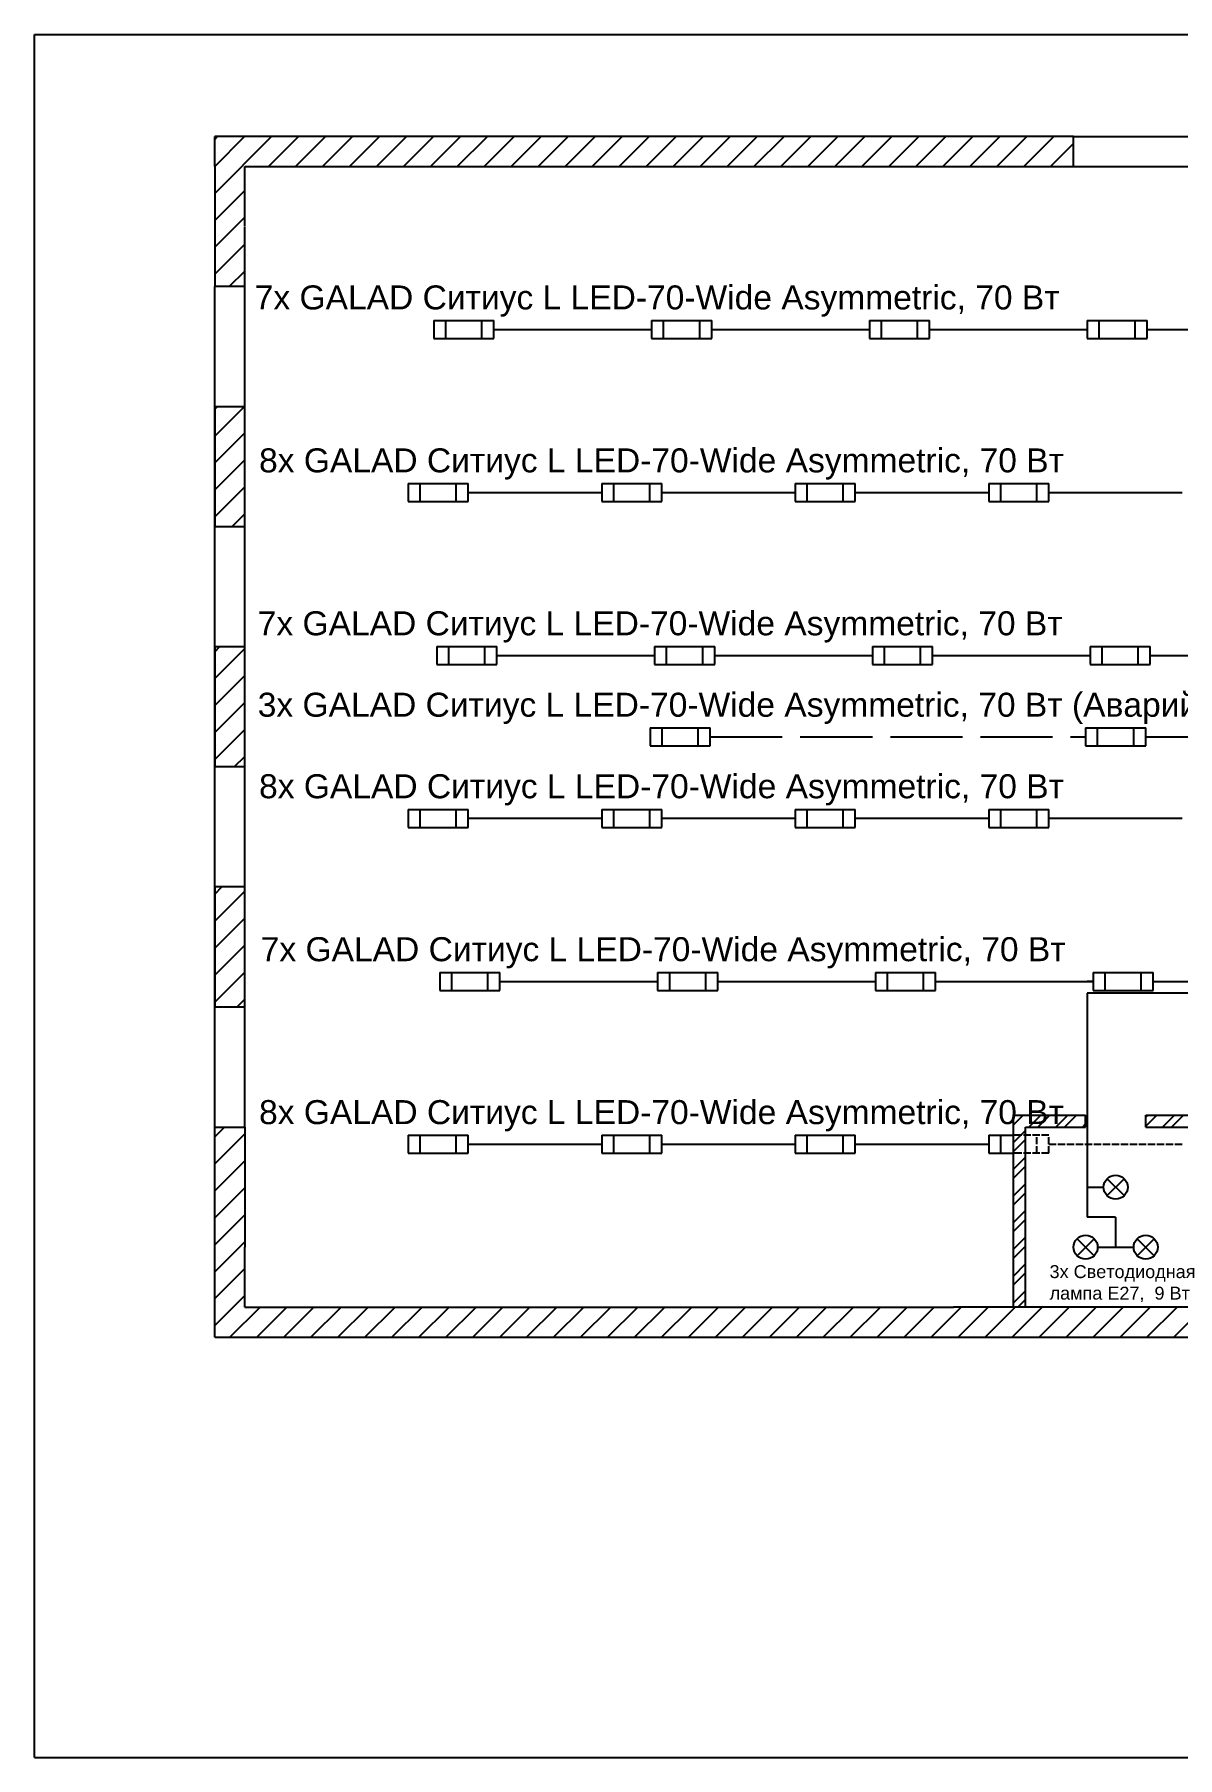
# Model space of a CAD drawing. Header units: millimetres. Extents: x 20 to 415, y 5 to 292.
# Drawn here: x 20 to 210.3, y 5 to 292 of the extents above; entities that cross this region are included whole.
import ezdxf

# ---------------------------------------------------------------- set-up
doc = ezdxf.new("R2010")
doc.units = ezdxf.units.MM
doc.linetypes.add('ACAD_ISO02W100', pattern=[15, 12, -3])
doc.styles.get("Standard").update_dxf_attribs({"font": 'arial.ttf'})
pattern_1 = [(0, (-42.991, -22.976), (0, 6.985), [5.08, -1.905]), (90, (-42.991, -22.976), (-6.985, 4e-16), [5.08, -1.905])]
pattern_2 = [(0, (4.5, 0), (0, 6.985), [5.08, -1.905]), (90, (4.5, 0), (-6.985, 4e-16), [5.08, -1.905])]
pattern_3 = [(0, (4.5, 0), (0, 6.985), [5.08, -1.905]), (90, (4.5, 0), (-6.985, 4e-16), [5.08, -1.905])]
pattern_4 = [(0, (0, 0), (0, 6.985), [5.08, -1.905]), (90, (0, 0), (-6.985, 4e-16), [5.08, -1.905])]
pattern_5 = [(0, (-38.5, -28.5), (0, 6.985), [5.08, -1.905]), (90, (-38.5, -28.5), (-6.985, 4e-16), [5.08, -1.905])]
pattern_6 = [(0, (-19.5, -28.5), (0, 6.985), [5.08, -1.905]), (90, (-19.5, -28.5), (-6.985, 4e-16), [5.08, -1.905])]
pattern_7 = [(0, (-0.5, -28.5), (0, 6.985), [5.08, -1.905]), (90, (-0.5, -28.5), (-6.985, 4e-16), [5.08, -1.905])]
pattern_8 = [(0, (18.5, -28.5), (0, 6.985), [5.08, -1.905]), (90, (18.5, -28.5), (-6.985, 4e-16), [5.08, -1.905])]
pattern_9 = [(0, (37.5, -28.5), (0, 6.985), [5.08, -1.905]), (90, (37.5, -28.5), (-6.985, 4e-16), [5.08, -1.905])]
pattern_10 = [(0, (56.5, -28.5), (0, 6.985), [5.08, -1.905]), (90, (56.5, -28.5), (-6.985, 4e-16), [5.08, -1.905])]
pattern_11 = [(0, (75.5, -28.5), (0, 6.985), [5.08, -1.905]), (90, (75.5, -28.5), (-6.985, 4e-16), [5.08, -1.905])]
pattern_12 = [(0, (94.5, -28.5), (0, 6.985), [5.08, -1.905]), (90, (94.5, -28.5), (-6.985, 4e-16), [5.08, -1.905])]
pattern_13 = [(0, (94.5, -76), (0, 6.985), [5.08, -1.905]), (90, (94.5, -76), (-6.985, 4e-16), [5.08, -1.905])]
pattern_14 = [(0, (75.5, -76), (0, 6.985), [5.08, -1.905]), (90, (75.5, -76), (-6.985, 4e-16), [5.08, -1.905])]
pattern_15 = [(0, (56.5, -76), (0, 6.985), [5.08, -1.905]), (90, (56.5, -76), (-6.985, 4e-16), [5.08, -1.905])]
pattern_16 = [(0, (37.5, -76), (0, 6.985), [5.08, -1.905]), (90, (37.5, -76), (-6.985, 4e-16), [5.08, -1.905])]
pattern_17 = [(0, (18.5, -76), (0, 6.985), [5.08, -1.905]), (90, (18.5, -76), (-6.985, 4e-16), [5.08, -1.905])]
pattern_18 = [(0, (-0.5, -76), (0, 6.985), [5.08, -1.905]), (90, (-0.5, -76), (-6.985, 4e-16), [5.08, -1.905])]
pattern_19 = [(0, (-19.5, -76), (0, 6.985), [5.08, -1.905]), (90, (-19.5, -76), (-6.985, 4e-16), [5.08, -1.905])]
pattern_20 = [(0, (-38.5, -76), (0, 6.985), [5.08, -1.905]), (90, (-38.5, -76), (-6.985, 4e-16), [5.08, -1.905])]
pattern_21 = [(0, (-38.5, -123.5), (0, 6.985), [5.08, -1.905]), (90, (-38.5, -123.5), (-6.985, 4e-16), [5.08, -1.905])]
pattern_22 = [(0, (-19.5, -123.5), (0, 6.985), [5.08, -1.905]), (90, (-19.5, -123.5), (-6.985, 4e-16), [5.08, -1.905])]
pattern_23 = [(0, (-0.5, -123.5), (0, 6.985), [5.08, -1.905]), (90, (-0.5, -123.5), (-6.985, 4e-16), [5.08, -1.905])]
pattern_24 = [(0, (18.5, -123.5), (0, 6.985), [5.08, -1.905]), (90, (18.5, -123.5), (-6.985, 4e-16), [5.08, -1.905])]
pattern_25 = [(0, (37.5, -123.5), (0, 6.985), [5.08, -1.905]), (90, (37.5, -123.5), (-6.985, 4e-16), [5.08, -1.905])]
pattern_26 = [(0, (56.5, -123.5), (0, 6.985), [5.08, -1.905]), (90, (56.5, -123.5), (-6.985, 4e-16), [5.08, -1.905])]
pattern_27 = [(0, (75.5, -123.5), (0, 6.985), [5.08, -1.905]), (90, (75.5, -123.5), (-6.985, 4e-16), [5.08, -1.905])]
pattern_28 = [(0, (94.5, -123.5), (0, 6.985), [5.08, -1.905]), (90, (94.5, -123.5), (-6.985, 4e-16), [5.08, -1.905])]

msp = doc.modelspace()

# ---------------------------------------------------------------- hatches: boundary and pattern name
h = msp.add_hatch()
h.set_pattern_fill('ANSI31', color=256)
h.paths.add_polyline_path([(350, 275), (333, 275), (333, 270), (345, 270), (345, 240), (350, 240)])
h.paths.add_polyline_path([(313, 275), (293, 275), (293, 270), (313, 270)])
h.paths.add_polyline_path([(273, 275), (253, 275), (253, 270), (273, 270)])
h.paths.add_polyline_path([(233, 275), (213, 275), (213, 270), (233, 270)])
h.paths.add_polyline_path([(193, 275), (50, 275), (50, 270), (50, 250), (55, 250), (55, 259.92), (55, 270), (65, 270), (83, 270), (173, 270), (193, 270)])
h.paths.add_polyline_path([(55, 230), (50, 230), (50, 210), (55, 210), (55, 219.92)])
h.paths.add_polyline_path([(55, 190), (50, 190), (50, 170), (55, 170), (55, 179.92)])
h.paths.add_polyline_path([(55, 150), (50, 150), (50, 130), (55, 130), (55, 139.92)], flags=17)
h.paths.add_polyline_path([(55, 110), (50, 110), (50, 75), (350, 75), (350, 165), (345, 165), (345, 80), (173, 80), (93, 80.04), (83, 80.04), (65, 80), (55, 80), (55, 90)])
h.paths.add_polyline_path([(350, 190), (345, 190), (345, 180), (350, 180)])
h = msp.add_hatch()
h.set_pattern_fill('ANGLE', color=256)
h.set_pattern_definition([(0, (0.5, 0), (0, 6.985), [5.08, -1.905]), (90, (0.5, 0), (-6.985, 4e-16), [5.08, -1.905])])
h.paths.add_polyline_path([(111, 250.75), (111, 251.25), (111, 251.85, 0.414214), (110.85, 252), (110.65, 252, 0.414214), (110.5, 251.85), (110.5, 250.15, 0.414214), (110.65, 250), (110.85, 250, 0.414214), (111, 250.15)])
h = msp.add_hatch()
h.set_pattern_fill('ANGLE', color=256)
h.set_pattern_definition(pattern_2)
h.paths.add_polyline_path([(115, 250.75), (115, 251.25), (115, 251.85, 0.414214), (114.85, 252), (114.65, 252, 0.414214), (114.5, 251.85), (114.5, 250.15, 0.414214), (114.65, 250), (114.85, 250, 0.414214), (115, 250.15)])
h = msp.add_hatch()
h.set_pattern_fill('ANGLE', color=256)
h.set_pattern_definition(pattern_3)
h.paths.add_polyline_path([(115, 250.75), (115, 251.25), (115, 251.85, 0.414214), (114.85, 252), (114.65, 252, 0.414214), (114.5, 251.85), (114.5, 250.15, 0.414214), (114.65, 250), (114.85, 250, 0.414214), (115, 250.15)])
h = msp.add_hatch()
h.set_pattern_fill('ANGLE', color=256)
h.set_pattern_definition(pattern_3)
h.paths.add_polyline_path([(115, 250.75), (115, 251.25), (115, 251.85, 0.414214), (114.85, 252), (114.65, 252, 0.414214), (114.5, 251.85), (114.5, 250.15, 0.414214), (114.65, 250), (114.85, 250, 0.414214), (115, 250.15)])
h = msp.add_hatch()
h.set_pattern_fill('ANGLE', color=256)
h.set_pattern_definition(pattern_3)
h.paths.add_polyline_path([(115, 250.75), (115, 251.25), (115, 251.85, 0.414214), (114.85, 252), (114.65, 252, 0.414214), (114.5, 251.85), (114.5, 250.15, 0.414214), (114.65, 250), (114.85, 250, 0.414214), (115, 250.15)])
h = msp.add_hatch()
h.set_pattern_fill('ANGLE', color=256)
h.set_pattern_definition(pattern_3)
h.paths.add_polyline_path([(115, 250.75), (115, 251.25), (115, 251.85, 0.414214), (114.85, 252), (114.65, 252, 0.414214), (114.5, 251.85), (114.5, 250.15, 0.414214), (114.65, 250), (114.85, 250, 0.414214), (115, 250.15)])
h = msp.add_hatch()
h.set_pattern_fill('ANGLE', color=256)
h.set_pattern_definition(pattern_3)
h.paths.add_polyline_path([(115, 250.75), (115, 251.25), (115, 251.85, 0.414214), (114.85, 252), (114.65, 252, 0.414214), (114.5, 251.85), (114.5, 250.15, 0.414214), (114.65, 250), (114.85, 250, 0.414214), (115, 250.15)])
h = msp.add_hatch()
h.set_pattern_fill('ANGLE', color=256)
h.set_pattern_definition(pattern_3)
h.paths.add_polyline_path([(115, 250.75), (115, 251.25), (115, 251.85, 0.414214), (114.85, 252), (114.65, 252, 0.414214), (114.5, 251.85), (114.5, 250.15, 0.414214), (114.65, 250), (114.85, 250, 0.414214), (115, 250.15)])
h = msp.add_hatch()
h.set_pattern_fill('ANGLE', color=256)
h.set_pattern_definition(pattern_2)
h.paths.add_polyline_path([(115, 250.75), (115, 251.25), (115, 251.85, 0.414214), (114.85, 252), (114.65, 252, 0.414214), (114.5, 251.85), (114.5, 250.15, 0.414214), (114.65, 250), (114.85, 250, 0.414214), (115, 250.15)])
h = msp.add_hatch()
h.set_pattern_fill('ANGLE', color=256)
h.set_pattern_definition([(0, (4.65, 0), (0, 6.985), [5.08, -1.905]), (90, (4.65, 0), (-6.985, 4e-16), [5.08, -1.905])])
h.paths.add_polyline_path([(115.15, 250.75), (115.15, 251.25), (115.15, 251.85, 0.414214), (115, 252), (114.8, 252, 0.414214), (114.65, 251.85), (114.65, 250.15, 0.414214), (114.8, 250), (115, 250, 0.414214), (115.15, 250.15)])
h = msp.add_hatch()
h.set_pattern_fill('ANGLE', color=256)
h.set_pattern_definition([(0, (5, 0), (0, 6.985), [5.08, -1.905]), (90, (5, 0), (-6.985, 4e-16), [5.08, -1.905])])
h.paths.add_polyline_path([(115.5, 250.75), (115.5, 251.25), (115.5, 251.85, 0.414214), (115.35, 252), (115.15, 252, 0.414214), (115, 251.85), (115, 250.15, 0.414214), (115.15, 250), (115.35, 250, 0.414214), (115.5, 250.15)])
h = msp.add_hatch()
h.set_pattern_fill('ANGLE', color=256, angle=360)
h.set_pattern_definition([(360, (-9e-14, 18), (2e-15, 6.985), [5.08, -1.905]), (90, (-9e-14, 18), (-6.985, 2e-15), [5.08, -1.905])])
h.paths.add_polyline_path([(195, 248), (192.5, 248), (190, 248, 1)])
h = msp.add_hatch()
h.set_pattern_fill('ANGLE', color=256)
h.set_pattern_definition(pattern_1)
h.paths.add_polyline_path([(67.51, 228.87, 0.414214), (67.36, 229.02), (67.16, 229.02, 0.414214), (67.01, 228.87), (67.01, 227.17, 0.414214), (67.16, 227.02), (67.36, 227.02, 0.414214), (67.51, 227.17), (67.51, 227.77), (67.51, 228.27)])
h = msp.add_hatch()
h.set_pattern_fill('ANGLE', color=256)
h.set_pattern_definition(pattern_1)
h.paths.add_polyline_path([(71.51, 228.27), (67.51, 228.27), (67.51, 227.77), (71.51, 227.77)])
h = msp.add_hatch()
h.set_pattern_fill('ANGLE', color=256)
h.set_pattern_definition(pattern_4)
h.paths.add_polyline_path([(72.01, 228.87, 0.414214), (71.86, 229.02), (71.66, 229.02, 0.414214), (71.51, 228.87), (71.51, 228.27), (71.51, 227.77), (71.51, 227.17, 0.414214), (71.66, 227.02), (71.86, 227.02, 0.414214), (72.01, 227.17)])
h = msp.add_hatch()
h.set_pattern_fill('ANGLE', color=256)
h.set_pattern_definition(pattern_5)
h.paths.add_polyline_path([(72, 223.35, 0.414214), (71.85, 223.5), (71.65, 223.5, 0.414214), (71.5, 223.35), (71.5, 221.65, 0.414214), (71.65, 221.5), (71.85, 221.5, 0.414214), (72, 221.65), (72, 222.25), (72, 222.75)])
h = msp.add_hatch()
h.set_pattern_fill('ANGLE', color=256)
h.set_pattern_definition(pattern_4)
h.paths.add_polyline_path([(72, 223.35, 0.414214), (71.85, 223.5), (71.65, 223.5, 0.414214), (71.5, 223.35), (71.5, 222.5), (72, 222.5), (72, 222.75)])
h = msp.add_hatch()
h.set_pattern_fill('ANGLE', color=256)
h.set_pattern_definition(pattern_4)
h.paths.add_polyline_path([(72, 222.25), (72, 222.5), (71.5, 222.5), (71.5, 221.65, 0.414214), (71.65, 221.5), (71.85, 221.5, 0.414214), (72, 221.65)])
h = msp.add_hatch()
h.set_pattern_fill('ANGLE', color=256)
h.set_pattern_definition(pattern_4)
h.paths.add_polyline_path([(76, 222.75), (72, 222.75), (72, 222.5), (76, 222.5)])
h.paths.add_polyline_path([(74, 222.5), (72, 222.5), (72, 222.25), (74, 222.25)])
h.paths.add_polyline_path([(76, 222.5), (74, 222.5), (74, 222.25), (76, 222.25)])
h.paths.add_polyline_path([(76.5, 222.5), (76, 222.5), (76, 222.25), (76, 221.65, 0.414214), (76.15, 221.5), (76.35, 221.5, 0.414214), (76.5, 221.65)])
h.paths.add_polyline_path([(76.5, 223.35, 0.414214), (76.35, 223.5), (76.15, 223.5, 0.414214), (76, 223.35), (76, 222.75), (76, 222.5), (76.5, 222.5)])
h = msp.add_hatch()
h.set_pattern_fill('ANGLE', color=256)
h.set_pattern_definition(pattern_5)
h.paths.add_polyline_path([(76, 222.75), (72, 222.75), (72, 222.25), (76, 222.25)])
h = msp.add_hatch()
h.set_pattern_fill('ANGLE', color=256)
h.set_pattern_definition([(0, (4.491, -5.524), (0, 6.985), [5.08, -1.905]), (90, (4.491, -5.524), (-6.985, 4e-16), [5.08, -1.905])])
h.paths.add_polyline_path([(76.5, 223.35, 0.414214), (76.35, 223.5), (76.15, 223.5, 0.414214), (76, 223.35), (76, 222.75), (76, 222.25), (76, 221.65, 0.414214), (76.15, 221.5), (76.35, 221.5, 0.414214), (76.5, 221.65)])
h = msp.add_hatch()
h.set_pattern_fill('ANGLE', color=256)
h.set_pattern_definition(pattern_6)
h.paths.add_polyline_path([(91, 223.35, 0.414214), (90.85, 223.5), (90.65, 223.5, 0.414214), (90.5, 223.35), (90.5, 221.65, 0.414214), (90.65, 221.5), (90.85, 221.5, 0.414214), (91, 221.65), (91, 222.25), (91, 222.75)])
h = msp.add_hatch()
h.set_pattern_fill('ANGLE', color=256)
h.set_pattern_definition(pattern_4)
h.paths.add_polyline_path([(91, 223.35, 0.414214), (90.85, 223.5), (90.65, 223.5, 0.414214), (90.5, 223.35), (90.5, 222.5), (91, 222.5), (91, 222.75)])
h.paths.add_polyline_path([(93, 222.5), (91, 222.5), (91, 222.25), (93, 222.25)])
h.paths.add_polyline_path([(95, 222.75), (91, 222.75), (91, 222.5), (93, 222.5), (95, 222.5)])
h.paths.add_polyline_path([(95, 222.5), (93, 222.5), (93, 222.25), (95, 222.25)])
h.paths.add_polyline_path([(95.5, 222.5), (95, 222.5), (95, 222.25), (95, 221.65, 0.414214), (95.15, 221.5), (95.35, 221.5, 0.414214), (95.5, 221.65)])
h.paths.add_polyline_path([(95.5, 223.35, 0.414214), (95.35, 223.5), (95.15, 223.5, 0.414214), (95, 223.35), (95, 222.75), (95, 222.5), (95.5, 222.5)])
h = msp.add_hatch()
h.set_pattern_fill('ANGLE', color=256)
h.set_pattern_definition(pattern_6)
h.paths.add_polyline_path([(95, 222.75), (91, 222.75), (91, 222.25), (95, 222.25)])
h = msp.add_hatch()
h.set_pattern_fill('ANGLE', color=256)
h.set_pattern_definition([(0, (23.491, -5.524), (0, 6.985), [5.08, -1.905]), (90, (23.491, -5.524), (-6.985, 4e-16), [5.08, -1.905])])
h.paths.add_polyline_path([(95.5, 223.35, 0.414214), (95.35, 223.5), (95.15, 223.5, 0.414214), (95, 223.35), (95, 222.75), (95, 222.25), (95, 221.65, 0.414214), (95.15, 221.5), (95.35, 221.5, 0.414214), (95.5, 221.65)])
h = msp.add_hatch()
h.set_pattern_fill('ANGLE', color=256)
h.set_pattern_definition(pattern_7)
h.paths.add_polyline_path([(110, 223.35, 0.414214), (109.85, 223.5), (109.65, 223.5, 0.414214), (109.5, 223.35), (109.5, 221.65, 0.414214), (109.65, 221.5), (109.85, 221.5, 0.414214), (110, 221.65), (110, 222.25), (110, 222.75)])
h = msp.add_hatch()
h.set_pattern_fill('ANGLE', color=256)
h.set_pattern_definition(pattern_7)
h.paths.add_polyline_path([(114, 222.75), (110, 222.75), (110, 222.25), (114, 222.25)])
h = msp.add_hatch()
h.set_pattern_fill('ANGLE', color=256)
h.set_pattern_definition([(0, (42.491, -5.524), (0, 6.985), [5.08, -1.905]), (90, (42.491, -5.524), (-6.985, 4e-16), [5.08, -1.905])])
h.paths.add_polyline_path([(114.5, 223.35, 0.414214), (114.35, 223.5), (114.15, 223.5, 0.414214), (114, 223.35), (114, 222.75), (114, 222.25), (114, 221.65, 0.414214), (114.15, 221.5), (114.35, 221.5, 0.414214), (114.5, 221.65)])
h = msp.add_hatch()
h.set_pattern_fill('ANGLE', color=256)
h.set_pattern_definition(pattern_8)
h.paths.add_polyline_path([(129, 223.35, 0.414214), (128.85, 223.5), (128.65, 223.5, 0.414214), (128.5, 223.35), (128.5, 221.65, 0.414214), (128.65, 221.5), (128.85, 221.5, 0.414214), (129, 221.65), (129, 222.25), (129, 222.75)])
h = msp.add_hatch()
h.set_pattern_fill('ANGLE', color=256)
h.set_pattern_definition(pattern_8)
h.paths.add_polyline_path([(133, 222.75), (129, 222.75), (129, 222.25), (133, 222.25)])
h = msp.add_hatch()
h.set_pattern_fill('ANGLE', color=256)
h.set_pattern_definition([(0, (61.491, -5.524), (0, 6.985), [5.08, -1.905]), (90, (61.491, -5.524), (-6.985, 4e-16), [5.08, -1.905])])
h.paths.add_polyline_path([(133.5, 223.35, 0.414214), (133.35, 223.5), (133.15, 223.5, 0.414214), (133, 223.35), (133, 222.75), (133, 222.25), (133, 221.65, 0.414214), (133.15, 221.5), (133.35, 221.5, 0.414214), (133.5, 221.65)])
h = msp.add_hatch()
h.set_pattern_fill('ANGLE', color=256)
h.set_pattern_definition(pattern_9)
h.paths.add_polyline_path([(148, 223.35, 0.414214), (147.85, 223.5), (147.65, 223.5, 0.414214), (147.5, 223.35), (147.5, 221.65, 0.414214), (147.65, 221.5), (147.85, 221.5, 0.414214), (148, 221.65), (148, 222.25), (148, 222.75)])
h = msp.add_hatch()
h.set_pattern_fill('ANGLE', color=256)
h.set_pattern_definition(pattern_9)
h.paths.add_polyline_path([(152, 222.75), (148, 222.75), (148, 222.25), (152, 222.25)])
h = msp.add_hatch()
h.set_pattern_fill('ANGLE', color=256)
h.set_pattern_definition([(0, (80.491, -5.524), (0, 6.985), [5.08, -1.905]), (90, (80.491, -5.524), (-6.985, 4e-16), [5.08, -1.905])])
h.paths.add_polyline_path([(152.5, 223.35, 0.414214), (152.35, 223.5), (152.15, 223.5, 0.414214), (152, 223.35), (152, 222.75), (152, 222.25), (152, 221.65, 0.414214), (152.15, 221.5), (152.35, 221.5, 0.414214), (152.5, 221.65)])
h = msp.add_hatch()
h.set_pattern_fill('ANGLE', color=256)
h.set_pattern_definition(pattern_10)
h.paths.add_polyline_path([(167, 223.35, 0.414214), (166.85, 223.5), (166.65, 223.5, 0.414214), (166.5, 223.35), (166.5, 221.65, 0.414214), (166.65, 221.5), (166.85, 221.5, 0.414214), (167, 221.65), (167, 222.25), (167, 222.75)])
h = msp.add_hatch()
h.set_pattern_fill('ANGLE', color=256)
h.set_pattern_definition(pattern_10)
h.paths.add_polyline_path([(171, 222.75), (167, 222.75), (167, 222.25), (171, 222.25)])
h = msp.add_hatch()
h.set_pattern_fill('ANGLE', color=256)
h.set_pattern_definition([(0, (99.491, -5.524), (0, 6.985), [5.08, -1.905]), (90, (99.491, -5.524), (-6.985, 4e-16), [5.08, -1.905])])
h.paths.add_polyline_path([(171.5, 223.35, 0.414214), (171.35, 223.5), (171.15, 223.5, 0.414214), (171, 223.35), (171, 222.75), (171, 222.25), (171, 221.65, 0.414214), (171.15, 221.5), (171.35, 221.5, 0.414214), (171.5, 221.65)])
h = msp.add_hatch()
h.set_pattern_fill('ANGLE', color=256)
h.set_pattern_definition(pattern_11)
h.paths.add_polyline_path([(186, 223.35, 0.414214), (185.85, 223.5), (185.65, 223.5, 0.414214), (185.5, 223.35), (185.5, 221.65, 0.414214), (185.65, 221.5), (185.85, 221.5, 0.414214), (186, 221.65), (186, 222.25), (186, 222.75)])
h = msp.add_hatch()
h.set_pattern_fill('ANGLE', color=256)
h.set_pattern_definition(pattern_11)
h.paths.add_polyline_path([(190, 222.75), (186, 222.75), (186, 222.25), (190, 222.25)])
h = msp.add_hatch()
h.set_pattern_fill('ANGLE', color=256)
h.set_pattern_definition([(0, (118.491, -5.524), (0, 6.985), [5.08, -1.905]), (90, (118.491, -5.524), (-6.985, 4e-16), [5.08, -1.905])])
h.paths.add_polyline_path([(190.5, 223.35, 0.414214), (190.35, 223.5), (190.15, 223.5, 0.414214), (190, 223.35), (190, 222.75), (190, 222.25), (190, 221.65, 0.414214), (190.15, 221.5), (190.35, 221.5, 0.414214), (190.5, 221.65)])
h = msp.add_hatch()
h.set_pattern_fill('ANGLE', color=256)
h.set_pattern_definition(pattern_12)
h.paths.add_polyline_path([(205, 223.35, 0.414214), (204.85, 223.5), (204.65, 223.5, 0.414214), (204.5, 223.35), (204.5, 221.65, 0.414214), (204.65, 221.5), (204.85, 221.5, 0.414214), (205, 221.65), (205, 222.25), (205, 222.75)])
h = msp.add_hatch()
h.set_pattern_fill('ANGLE', color=256)
h.set_pattern_definition(pattern_12)
h.paths.add_polyline_path([(209, 222.75), (205, 222.75), (205, 222.25), (209, 222.25)])
h = msp.add_hatch()
h.set_pattern_fill('ANGLE', color=256)
h.set_pattern_definition([(0, (137.491, -5.524), (0, 6.985), [5.08, -1.905]), (90, (137.491, -5.524), (-6.985, 4e-16), [5.08, -1.905])])
h.paths.add_polyline_path([(209.5, 223.35, 0.414214), (209.35, 223.5), (209.15, 223.5, 0.414214), (209, 223.35), (209, 222.75), (209, 222.25), (209, 221.65, 0.414214), (209.15, 221.5), (209.35, 221.5, 0.414214), (209.5, 221.65)])
h = msp.add_hatch()
h.set_pattern_fill('ANGLE', color=256, angle=360)
h.set_pattern_definition([(360, (-80, -49), (2e-15, 6.985), [5.08, -1.905]), (90, (-80, -49), (-6.985, 2e-15), [5.08, -1.905])])
h.paths.add_polyline_path([(112.5, 199), (110, 199, 1), (115, 199)])
h = msp.add_hatch()
h.set_pattern_fill('ANGLE', color=256)
h.set_pattern_definition(pattern_20)
h.paths.add_polyline_path([(72, 175.85, 0.414214), (71.85, 176), (71.65, 176, 0.414214), (71.5, 175.85), (71.5, 174.15, 0.414214), (71.65, 174), (71.85, 174, 0.414214), (72, 174.15), (72, 174.75), (72, 175.25)])
h = msp.add_hatch()
h.set_pattern_fill('ANGLE', color=256)
h.set_pattern_definition(pattern_20)
h.paths.add_polyline_path([(76, 175.25), (72, 175.25), (72, 174.75), (76, 174.75)])
h = msp.add_hatch()
h.set_pattern_fill('ANGLE', color=256)
h.set_pattern_definition([(0, (4.491, -53.024), (0, 6.985), [5.08, -1.905]), (90, (4.491, -53.024), (-6.985, 4e-16), [5.08, -1.905])])
h.paths.add_polyline_path([(76.5, 175.85, 0.414214), (76.35, 176), (76.15, 176, 0.414214), (76, 175.85), (76, 175.25), (76, 174.75), (76, 174.15, 0.414214), (76.15, 174), (76.35, 174, 0.414214), (76.5, 174.15)])
h = msp.add_hatch()
h.set_pattern_fill('ANGLE', color=256)
h.set_pattern_definition(pattern_19)
h.paths.add_polyline_path([(91, 175.85, 0.414214), (90.85, 176), (90.65, 176, 0.414214), (90.5, 175.85), (90.5, 174.15, 0.414214), (90.65, 174), (90.85, 174, 0.414214), (91, 174.15), (91, 174.75), (91, 175.25)])
h = msp.add_hatch()
h.set_pattern_fill('ANGLE', color=256)
h.set_pattern_definition(pattern_19)
h.paths.add_polyline_path([(95, 175.25), (91, 175.25), (91, 174.75), (95, 174.75)])
h = msp.add_hatch()
h.set_pattern_fill('ANGLE', color=256)
h.set_pattern_definition([(0, (23.491, -53.024), (0, 6.985), [5.08, -1.905]), (90, (23.491, -53.024), (-6.985, 4e-16), [5.08, -1.905])])
h.paths.add_polyline_path([(95.5, 175.85, 0.414214), (95.35, 176), (95.15, 176, 0.414214), (95, 175.85), (95, 175.25), (95, 174.75), (95, 174.15, 0.414214), (95.15, 174), (95.35, 174, 0.414214), (95.5, 174.15)])
h = msp.add_hatch()
h.set_pattern_fill('ANGLE', color=256)
h.set_pattern_definition(pattern_18)
h.paths.add_polyline_path([(110, 175.85, 0.414214), (109.85, 176), (109.65, 176, 0.414214), (109.5, 175.85), (109.5, 174.15, 0.414214), (109.65, 174), (109.85, 174, 0.414214), (110, 174.15), (110, 174.75), (110, 175.25)])
h = msp.add_hatch()
h.set_pattern_fill('ANGLE', color=256)
h.set_pattern_definition(pattern_18)
h.paths.add_polyline_path([(114, 175.25), (110, 175.25), (110, 174.75), (114, 174.75)])
h = msp.add_hatch()
h.set_pattern_fill('ANGLE', color=256)
h.set_pattern_definition([(0, (42.491, -53.024), (0, 6.985), [5.08, -1.905]), (90, (42.491, -53.024), (-6.985, 4e-16), [5.08, -1.905])])
h.paths.add_polyline_path([(114.5, 175.85, 0.414214), (114.35, 176), (114.15, 176, 0.414214), (114, 175.85), (114, 175.25), (114, 174.75), (114, 174.15, 0.414214), (114.15, 174), (114.35, 174, 0.414214), (114.5, 174.15)])
h = msp.add_hatch()
h.set_pattern_fill('ANGLE', color=256)
h.set_pattern_definition(pattern_17)
h.paths.add_polyline_path([(129, 175.85, 0.414214), (128.85, 176), (128.65, 176, 0.414214), (128.5, 175.85), (128.5, 174.15, 0.414214), (128.65, 174), (128.85, 174, 0.414214), (129, 174.15), (129, 174.75), (129, 175.25)])
h = msp.add_hatch()
h.set_pattern_fill('ANGLE', color=256)
h.set_pattern_definition(pattern_17)
h.paths.add_polyline_path([(133, 175.25), (129, 175.25), (129, 174.75), (133, 174.75)])
h = msp.add_hatch()
h.set_pattern_fill('ANGLE', color=256)
h.set_pattern_definition([(0, (61.491, -53.024), (0, 6.985), [5.08, -1.905]), (90, (61.491, -53.024), (-6.985, 4e-16), [5.08, -1.905])])
h.paths.add_polyline_path([(133.5, 175.85, 0.414214), (133.35, 176), (133.15, 176, 0.414214), (133, 175.85), (133, 175.25), (133, 174.75), (133, 174.15, 0.414214), (133.15, 174), (133.35, 174, 0.414214), (133.5, 174.15)])
h = msp.add_hatch()
h.set_pattern_fill('ANGLE', color=256)
h.set_pattern_definition(pattern_16)
h.paths.add_polyline_path([(148, 175.85, 0.414214), (147.85, 176), (147.65, 176, 0.414214), (147.5, 175.85), (147.5, 174.15, 0.414214), (147.65, 174), (147.85, 174, 0.414214), (148, 174.15), (148, 174.75), (148, 175.25)])
h = msp.add_hatch()
h.set_pattern_fill('ANGLE', color=256)
h.set_pattern_definition(pattern_16)
h.paths.add_polyline_path([(152, 175.25), (148, 175.25), (148, 174.75), (152, 174.75)])
h = msp.add_hatch()
h.set_pattern_fill('ANGLE', color=256)
h.set_pattern_definition([(0, (80.491, -53.024), (0, 6.985), [5.08, -1.905]), (90, (80.491, -53.024), (-6.985, 4e-16), [5.08, -1.905])])
h.paths.add_polyline_path([(152.5, 175.85, 0.414214), (152.35, 176), (152.15, 176, 0.414214), (152, 175.85), (152, 175.25), (152, 174.75), (152, 174.15, 0.414214), (152.15, 174), (152.35, 174, 0.414214), (152.5, 174.15)])
h = msp.add_hatch()
h.set_pattern_fill('ANGLE', color=256)
h.set_pattern_definition(pattern_15)
h.paths.add_polyline_path([(167, 175.85, 0.414214), (166.85, 176), (166.65, 176, 0.414214), (166.5, 175.85), (166.5, 174.15, 0.414214), (166.65, 174), (166.85, 174, 0.414214), (167, 174.15), (167, 174.75), (167, 175.25)])
h = msp.add_hatch()
h.set_pattern_fill('ANGLE', color=256)
h.set_pattern_definition(pattern_15)
h.paths.add_polyline_path([(171, 175.25), (167, 175.25), (167, 174.75), (171, 174.75)])
h = msp.add_hatch()
h.set_pattern_fill('ANGLE', color=256)
h.set_pattern_definition([(0, (99.491, -53.024), (0, 6.985), [5.08, -1.905]), (90, (99.491, -53.024), (-6.985, 4e-16), [5.08, -1.905])])
h.paths.add_polyline_path([(171.5, 175.85, 0.414214), (171.35, 176), (171.15, 176, 0.414214), (171, 175.85), (171, 175.25), (171, 174.75), (171, 174.15, 0.414214), (171.15, 174), (171.35, 174, 0.414214), (171.5, 174.15)])
h = msp.add_hatch()
h.set_pattern_fill('ANGLE', color=256)
h.set_pattern_definition(pattern_14)
h.paths.add_polyline_path([(186, 175.85, 0.414214), (185.85, 176), (185.65, 176, 0.414214), (185.5, 175.85), (185.5, 174.15, 0.414214), (185.65, 174), (185.85, 174, 0.414214), (186, 174.15), (186, 174.75), (186, 175.25)])
h = msp.add_hatch()
h.set_pattern_fill('ANGLE', color=256)
h.set_pattern_definition(pattern_14)
h.paths.add_polyline_path([(190, 175.25), (186, 175.25), (186, 174.75), (190, 174.75)])
h = msp.add_hatch()
h.set_pattern_fill('ANGLE', color=256)
h.set_pattern_definition([(0, (118.491, -53.024), (0, 6.985), [5.08, -1.905]), (90, (118.491, -53.024), (-6.985, 4e-16), [5.08, -1.905])])
h.paths.add_polyline_path([(190.5, 175.85, 0.414214), (190.35, 176), (190.15, 176, 0.414214), (190, 175.85), (190, 175.25), (190, 174.75), (190, 174.15, 0.414214), (190.15, 174), (190.35, 174, 0.414214), (190.5, 174.15)])
h = msp.add_hatch()
h.set_pattern_fill('ANGLE', color=256)
h.set_pattern_definition(pattern_13)
h.paths.add_polyline_path([(205, 175.85, 0.414214), (204.85, 176), (204.65, 176, 0.414214), (204.5, 175.85), (204.5, 174.15, 0.414214), (204.65, 174), (204.85, 174, 0.414214), (205, 174.15), (205, 174.75), (205, 175.25)])
h = msp.add_hatch()
h.set_pattern_fill('ANGLE', color=256)
h.set_pattern_definition(pattern_13)
h.paths.add_polyline_path([(209, 175.25), (205, 175.25), (205, 174.75), (209, 174.75)])
h = msp.add_hatch()
h.set_pattern_fill('ANGLE', color=256)
h.set_pattern_definition([(0, (137.491, -53.024), (0, 6.985), [5.08, -1.905]), (90, (137.491, -53.024), (-6.985, 4e-16), [5.08, -1.905])])
h.paths.add_polyline_path([(209.5, 175.85, 0.414214), (209.35, 176), (209.15, 176, 0.414214), (209, 175.85), (209, 175.25), (209, 174.75), (209, 174.15, 0.414214), (209.15, 174), (209.35, 174, 0.414214), (209.5, 174.15)])
h = msp.add_hatch()
h.set_pattern_fill('ANSI32', color=256, scale=0.33)
h.paths.add_polyline_path([(217, 130), (227, 130), (227, 132), (215, 132), (215, 130), (215, 112), (205, 112), (205, 110), (215, 110), (215, 108.64), (217, 108.64)])
h.paths.add_polyline_path([(217, 105.64), (215, 105.64), (215, 80), (217, 80)])
h = msp.add_hatch()
h.set_pattern_fill('ANGLE', color=256)
h.set_pattern_definition(pattern_21)
h.paths.add_polyline_path([(72, 128.35, 0.414214), (71.85, 128.5), (71.65, 128.5, 0.414214), (71.5, 128.35), (71.5, 126.65, 0.414214), (71.65, 126.5), (71.85, 126.5, 0.414214), (72, 126.65), (72, 127.25), (72, 127.75)])
h = msp.add_hatch()
h.set_pattern_fill('ANGLE', color=256)
h.set_pattern_definition(pattern_21)
h.paths.add_polyline_path([(76, 127.75), (72, 127.75), (72, 127.25), (76, 127.25)])
h = msp.add_hatch()
h.set_pattern_fill('ANGLE', color=256)
h.set_pattern_definition([(0, (4.491, -100.524), (0, 6.985), [5.08, -1.905]), (90, (4.491, -100.524), (-6.985, 4e-16), [5.08, -1.905])])
h.paths.add_polyline_path([(76.5, 128.35, 0.414214), (76.35, 128.5), (76.15, 128.5, 0.414214), (76, 128.35), (76, 127.75), (76, 127.25), (76, 126.65, 0.414214), (76.15, 126.5), (76.35, 126.5, 0.414214), (76.5, 126.65)])
h = msp.add_hatch()
h.set_pattern_fill('ANGLE', color=256)
h.set_pattern_definition(pattern_22)
h.paths.add_polyline_path([(91, 128.35, 0.414214), (90.85, 128.5), (90.65, 128.5, 0.414214), (90.5, 128.35), (90.5, 126.65, 0.414214), (90.65, 126.5), (90.85, 126.5, 0.414214), (91, 126.65), (91, 127.25), (91, 127.75)])
h = msp.add_hatch()
h.set_pattern_fill('ANGLE', color=256)
h.set_pattern_definition(pattern_22)
h.paths.add_polyline_path([(95, 127.75), (91, 127.75), (91, 127.25), (95, 127.25)])
h = msp.add_hatch()
h.set_pattern_fill('ANGLE', color=256)
h.set_pattern_definition([(0, (23.491, -100.524), (0, 6.985), [5.08, -1.905]), (90, (23.491, -100.524), (-6.985, 4e-16), [5.08, -1.905])])
h.paths.add_polyline_path([(95.5, 128.35, 0.414214), (95.35, 128.5), (95.15, 128.5, 0.414214), (95, 128.35), (95, 127.75), (95, 127.25), (95, 126.65, 0.414214), (95.15, 126.5), (95.35, 126.5, 0.414214), (95.5, 126.65)])
h = msp.add_hatch()
h.set_pattern_fill('ANGLE', color=256)
h.set_pattern_definition(pattern_23)
h.paths.add_polyline_path([(110, 128.35, 0.414214), (109.85, 128.5), (109.65, 128.5, 0.414214), (109.5, 128.35), (109.5, 126.65, 0.414214), (109.65, 126.5), (109.85, 126.5, 0.414214), (110, 126.65), (110, 127.25), (110, 127.75)])
h = msp.add_hatch()
h.set_pattern_fill('ANGLE', color=256)
h.set_pattern_definition(pattern_23)
h.paths.add_polyline_path([(114, 127.75), (110, 127.75), (110, 127.25), (114, 127.25)])
h = msp.add_hatch()
h.set_pattern_fill('ANGLE', color=256)
h.set_pattern_definition([(0, (42.491, -100.524), (0, 6.985), [5.08, -1.905]), (90, (42.491, -100.524), (-6.985, 4e-16), [5.08, -1.905])])
h.paths.add_polyline_path([(114.5, 128.35, 0.414214), (114.35, 128.5), (114.15, 128.5, 0.414214), (114, 128.35), (114, 127.75), (114, 127.25), (114, 126.65, 0.414214), (114.15, 126.5), (114.35, 126.5, 0.414214), (114.5, 126.65)])
h = msp.add_hatch()
h.set_pattern_fill('ANGLE', color=256)
h.set_pattern_definition(pattern_24)
h.paths.add_polyline_path([(129, 128.35, 0.414214), (128.85, 128.5), (128.65, 128.5, 0.414214), (128.5, 128.35), (128.5, 126.65, 0.414214), (128.65, 126.5), (128.85, 126.5, 0.414214), (129, 126.65), (129, 127.25), (129, 127.75)])
h = msp.add_hatch()
h.set_pattern_fill('ANGLE', color=256)
h.set_pattern_definition(pattern_24)
h.paths.add_polyline_path([(133, 127.75), (129, 127.75), (129, 127.25), (133, 127.25)])
h = msp.add_hatch()
h.set_pattern_fill('ANGLE', color=256)
h.set_pattern_definition([(0, (61.491, -100.524), (0, 6.985), [5.08, -1.905]), (90, (61.491, -100.524), (-6.985, 4e-16), [5.08, -1.905])])
h.paths.add_polyline_path([(133.5, 128.35, 0.414214), (133.35, 128.5), (133.15, 128.5, 0.414214), (133, 128.35), (133, 127.75), (133, 127.25), (133, 126.65, 0.414214), (133.15, 126.5), (133.35, 126.5, 0.414214), (133.5, 126.65)])
h = msp.add_hatch()
h.set_pattern_fill('ANGLE', color=256)
h.set_pattern_definition(pattern_25)
h.paths.add_polyline_path([(148, 128.35, 0.414214), (147.85, 128.5), (147.65, 128.5, 0.414214), (147.5, 128.35), (147.5, 126.65, 0.414214), (147.65, 126.5), (147.85, 126.5, 0.414214), (148, 126.65), (148, 127.25), (148, 127.75)])
h = msp.add_hatch()
h.set_pattern_fill('ANGLE', color=256)
h.set_pattern_definition(pattern_25)
h.paths.add_polyline_path([(152, 127.75), (148, 127.75), (148, 127.25), (152, 127.25)])
h = msp.add_hatch()
h.set_pattern_fill('ANGLE', color=256)
h.set_pattern_definition([(0, (80.491, -100.524), (0, 6.985), [5.08, -1.905]), (90, (80.491, -100.524), (-6.985, 4e-16), [5.08, -1.905])])
h.paths.add_polyline_path([(152.5, 128.35, 0.414214), (152.35, 128.5), (152.15, 128.5, 0.414214), (152, 128.35), (152, 127.75), (152, 127.25), (152, 126.65, 0.414214), (152.15, 126.5), (152.35, 126.5, 0.414214), (152.5, 126.65)])
h = msp.add_hatch()
h.set_pattern_fill('ANGLE', color=256)
h.set_pattern_definition(pattern_26)
h.paths.add_polyline_path([(167, 128.35, 0.414214), (166.85, 128.5), (166.65, 128.5, 0.414214), (166.5, 128.35), (166.5, 126.65, 0.414214), (166.65, 126.5), (166.85, 126.5, 0.414214), (167, 126.65), (167, 127.25), (167, 127.75)])
h = msp.add_hatch()
h.set_pattern_fill('ANGLE', color=256)
h.set_pattern_definition(pattern_26)
h.paths.add_polyline_path([(171, 127.75), (167, 127.75), (167, 127.25), (171, 127.25)])
h = msp.add_hatch()
h.set_pattern_fill('ANGLE', color=256)
h.set_pattern_definition([(0, (99.491, -100.524), (0, 6.985), [5.08, -1.905]), (90, (99.491, -100.524), (-6.985, 4e-16), [5.08, -1.905])])
h.paths.add_polyline_path([(171.5, 128.35, 0.414214), (171.35, 128.5), (171.15, 128.5, 0.414214), (171, 128.35), (171, 127.75), (171, 127.25), (171, 126.65, 0.414214), (171.15, 126.5), (171.35, 126.5, 0.414214), (171.5, 126.65)])
h = msp.add_hatch()
h.set_pattern_fill('ANGLE', color=256)
h.set_pattern_definition(pattern_27)
h.paths.add_polyline_path([(186, 128.35, 0.414214), (185.85, 128.5), (185.65, 128.5, 0.414214), (185.5, 128.35), (185.5, 126.65, 0.414214), (185.65, 126.5), (185.85, 126.5, 0.414214), (186, 126.65), (186, 127.25), (186, 127.75)])
h = msp.add_hatch()
h.set_pattern_fill('ANGLE', color=256)
h.set_pattern_definition(pattern_27)
h.paths.add_polyline_path([(190, 127.75), (186, 127.75), (186, 127.25), (190, 127.25)])
h = msp.add_hatch()
h.set_pattern_fill('ANGLE', color=256)
h.set_pattern_definition([(0, (118.491, -100.524), (0, 6.985), [5.08, -1.905]), (90, (118.491, -100.524), (-6.985, 4e-16), [5.08, -1.905])])
h.paths.add_polyline_path([(190.5, 128.35, 0.414214), (190.35, 128.5), (190.15, 128.5, 0.414214), (190, 128.35), (190, 127.75), (190, 127.25), (190, 126.65, 0.414214), (190.15, 126.5), (190.35, 126.5, 0.414214), (190.5, 126.65)])
h = msp.add_hatch()
h.set_pattern_fill('ANGLE', color=256)
h.set_pattern_definition(pattern_28)
h.paths.add_polyline_path([(205, 128.35, 0.414214), (204.85, 128.5), (204.65, 128.5, 0.414214), (204.5, 128.35), (204.5, 126.65, 0.414214), (204.65, 126.5), (204.85, 126.5, 0.414214), (205, 126.65), (205, 127.25), (205, 127.75)])
h = msp.add_hatch()
h.set_pattern_fill('ANGLE', color=256)
h.set_pattern_definition(pattern_28)
h.paths.add_polyline_path([(209, 127.75), (205, 127.75), (205, 127.25), (209, 127.25)])
h = msp.add_hatch()
h.set_pattern_fill('ANGLE', color=256)
h.set_pattern_definition([(0, (137.491, -100.524), (0, 6.985), [5.08, -1.905]), (90, (137.491, -100.524), (-6.985, 4e-16), [5.08, -1.905])])
h.paths.add_polyline_path([(209.5, 128.35, 0.414214), (209.35, 128.5), (209.15, 128.5, 0.414214), (209, 128.35), (209, 127.75), (209, 127.25), (209, 126.65, 0.414214), (209.15, 126.5), (209.35, 126.5, 0.414214), (209.5, 126.65)])
h = msp.add_hatch()
h.set_pattern_fill('ANSI32', color=256, scale=0.33)
h.paths.add_polyline_path([(195, 112), (183, 112), (183, 108.64), (185, 108.64), (185, 110), (195, 110)])
h.paths.add_polyline_path([(185, 105.64), (183, 105.64), (183, 80), (185, 80)])
h.paths.add_polyline_path([(185, 108.64), (183, 108.64), (183, 105.64), (185, 105.64)])

# ---------------------------------------------------------------- linework, layer by layer
for p, q in [((20, 5), (20, 292)), ((20, 292), (415, 292)), ((193, 275), (50, 275)), ((50, 270), (50, 275)), ((193, 270), (193, 275)), ((193, 275), (333, 275)), ((50, 270), (50, 250)), ((55, 260), (55, 270)), ((55, 270), (65, 270)), ((65, 270), (83, 270)), ((83, 270), (173, 270)), ((173, 270), (193, 270)), ((193, 270), (333, 270)), ((55, 250), (55, 259.92)), ((55, 250), (50, 250)), ((50, 110), (50, 250)), ((55, 110), (55, 250)), ((86.5, 244.34), (86.5, 241.34)), ((86.5, 244.34), (96.5, 244.34)), ((88.5, 241.34), (88.5, 244.34)), ((94.5, 241.34), (94.5, 244.34)), ((96.5, 241.34), (96.5, 244.34)), ((122.75, 244.34), (122.75, 241.34)), ((122.75, 244.34), (132.75, 244.34)), ((124.75, 241.34), (124.75, 244.34)), ((130.75, 241.34), (130.75, 244.34)), ((132.75, 241.34), (132.75, 244.34)), ((159, 244.34), (159, 241.34)), ((159, 244.34), (169, 244.34)), ((161, 241.34), (161, 244.34)), ((167, 241.34), (167, 244.34)), ((169, 241.34), (169, 244.34)), ((195.25, 244.34), (195.25, 241.34)), ((195.25, 244.34), (205.25, 244.34)), ((197.25, 241.34), (197.25, 244.34)), ((203.25, 241.34), (203.25, 244.34)), ((205.25, 241.34), (205.25, 244.34)), ((86.5, 241.34), (96.5, 241.34)), ((96.5, 242.84), (122.75, 242.84)), ((122.75, 241.34), (132.75, 241.34)), ((132.75, 242.84), (159, 242.84)), ((159, 241.34), (169, 241.34)), ((169, 242.84), (195.25, 242.84)), ((195.25, 241.34), (205.25, 241.34)), ((205.25, 242.84), (231.5, 242.84)), ((50, 230), (50, 210)), ((55, 230), (50, 230)), ((54, 230), (51, 230)), ((55, 220), (55, 230)), ((55, 210), (55, 219.92)), ((82.22, 217.2), (82.22, 214.2)), ((82.22, 217.2), (92.22, 217.2)), ((84.22, 214.2), (84.22, 217.2)), ((90.22, 214.2), (90.22, 217.2)), ((92.22, 214.2), (92.22, 217.2)), ((92.22, 215.7), (114.44, 215.7)), ((114.44, 217.2), (114.44, 214.2)), ((114.44, 217.2), (124.44, 217.2)), ((116.44, 214.2), (116.44, 217.2)), ((122.44, 214.2), (122.44, 217.2)), ((124.44, 214.2), (124.44, 217.2)), ((124.44, 215.7), (146.66, 215.7)), ((146.66, 217.2), (146.66, 214.2)), ((146.66, 217.2), (156.66, 217.2)), ((148.66, 214.2), (148.66, 217.2)), ((154.66, 214.2), (154.66, 217.2)), ((156.66, 214.2), (156.66, 217.2)), ((156.66, 215.7), (178.88, 215.7)), ((178.88, 217.2), (178.88, 214.2)), ((178.88, 217.2), (188.88, 217.2)), ((180.88, 214.2), (180.88, 217.2)), ((186.88, 214.2), (186.88, 217.2)), ((188.88, 214.2), (188.88, 217.2)), ((188.88, 215.7), (211.1, 215.7)), ((82.22, 214.2), (92.22, 214.2)), ((114.44, 214.2), (124.44, 214.2)), ((146.66, 214.2), (156.66, 214.2)), ((178.88, 214.2), (188.88, 214.2)), ((55, 210), (50, 210)), ((50, 190), (50, 170)), ((55, 190), (50, 190)), ((55, 180), (55, 190)), ((87, 190.06), (87, 187.06)), ((87, 190.06), (97, 190.06)), ((89, 187.06), (89, 190.06)), ((95, 187.06), (95, 190.06)), ((97, 187.06), (97, 190.06)), ((123.25, 190.06), (123.25, 187.06)), ((123.25, 190.06), (133.25, 190.06)), ((125.25, 187.06), (125.25, 190.06)), ((131.25, 187.06), (131.25, 190.06)), ((133.25, 187.06), (133.25, 190.06)), ((159.5, 190.06), (159.5, 187.06)), ((159.5, 190.06), (169.5, 190.06)), ((161.5, 187.06), (161.5, 190.06)), ((167.5, 187.06), (167.5, 190.06)), ((169.5, 187.06), (169.5, 190.06)), ((195.75, 190.06), (195.75, 187.06)), ((195.75, 190.06), (205.75, 190.06)), ((197.75, 187.06), (197.75, 190.06)), ((203.75, 187.06), (203.75, 190.06)), ((205.75, 187.06), (205.75, 190.06)), ((87, 187.06), (97, 187.06)), ((97, 188.56), (123.25, 188.56)), ((123.25, 187.06), (133.25, 187.06)), ((133.25, 188.56), (159.5, 188.56)), ((159.5, 187.06), (169.5, 187.06)), ((169.5, 188.56), (195.75, 188.56)), ((195.75, 187.06), (205.75, 187.06)), ((205.75, 188.56), (232, 188.56)), ((55, 170), (55, 179.92)), ((55, 170), (50, 170)), ((82.22, 162.92), (82.22, 159.92)), ((82.22, 162.92), (92.22, 162.92)), ((84.22, 159.92), (84.22, 162.92)), ((90.22, 159.92), (90.22, 162.92)), ((92.22, 159.92), (92.22, 162.92)), ((114.44, 161.42), (92.22, 161.42)), ((114.44, 162.92), (114.44, 159.92)), ((114.44, 162.92), (124.44, 162.92)), ((116.44, 159.92), (116.44, 162.92)), ((122.44, 159.92), (122.44, 162.92)), ((124.44, 159.92), (124.44, 162.92)), ((146.66, 161.42), (124.44, 161.42)), ((146.66, 162.92), (146.66, 159.92)), ((146.66, 162.92), (156.66, 162.92)), ((148.66, 159.92), (148.66, 162.92)), ((154.66, 159.92), (154.66, 162.92)), ((156.66, 159.92), (156.66, 162.92)), ((178.88, 161.42), (156.66, 161.42)), ((178.88, 162.92), (178.88, 159.92)), ((178.88, 162.92), (188.88, 162.92)), ((180.88, 159.92), (180.88, 162.92)), ((186.88, 159.92), (186.88, 162.92)), ((188.88, 159.92), (188.88, 162.92)), ((211.1, 161.42), (188.88, 161.42)), ((82.22, 159.92), (92.22, 159.92)), ((114.44, 159.92), (124.44, 159.92)), ((146.66, 159.92), (156.66, 159.92)), ((178.88, 159.92), (188.88, 159.92)), ((50, 150), (50, 130)), ((55, 150), (50, 150)), ((55, 140), (55, 150)), ((55, 130), (55, 139.92)), ((87.5, 135.78), (87.5, 132.78)), ((87.5, 135.78), (97.5, 135.78)), ((89.5, 132.78), (89.5, 135.78)), ((95.5, 132.78), (95.5, 135.78)), ((97.5, 132.78), (97.5, 135.78)), ((123.75, 135.78), (123.75, 132.78)), ((123.75, 135.78), (133.75, 135.78)), ((125.75, 132.78), (125.75, 135.78)), ((131.75, 132.78), (131.75, 135.78)), ((133.75, 132.78), (133.75, 135.78)), ((160, 135.78), (160, 132.78)), ((160, 135.78), (170, 135.78)), ((162, 132.78), (162, 135.78)), ((168, 132.78), (168, 135.78)), ((170, 132.78), (170, 135.78)), ((196.25, 135.78), (196.25, 132.78)), ((196.25, 135.78), (206.25, 135.78)), ((198.25, 132.78), (198.25, 135.78)), ((204.25, 132.78), (204.25, 135.78)), ((206.25, 132.78), (206.25, 135.78)), ((87.5, 132.78), (97.5, 132.78)), ((97.5, 134.28), (123.75, 134.28)), ((123.75, 132.78), (133.75, 132.78)), ((133.75, 134.28), (160, 134.28)), ((160, 132.78), (170, 132.78)), ((170, 134.28), (196.25, 134.28)), ((196.25, 134.28), (195.25, 134.28)), ((195.25, 132.33), (195.25, 100)), ((230, 132.33), (195.25, 132.33)), ((196.25, 132.78), (206.25, 132.78)), ((206.25, 134.28), (232.5, 134.28)), ((55, 130), (50, 130)), ((183, 80), (183, 112)), ((183, 112), (195, 112)), ((195, 110), (195, 112)), ((205, 110), (205, 112)), ((205, 112), (215, 112)), ((50, 75), (50, 110)), ((50, 110), (55, 110)), ((55, 110), (55, 90)), ((185, 80), (185, 110)), ((185, 110), (195, 110)), ((205, 110), (215, 110)), ((82.22, 108.64), (82.22, 105.64)), ((82.22, 108.64), (92.22, 108.64)), ((84.22, 105.64), (84.22, 108.64)), ((90.22, 105.64), (90.22, 108.64)), ((92.22, 105.64), (92.22, 108.64)), ((92.22, 107.14), (114.44, 107.14)), ((92.22, 107.14), (114.44, 107.14)), ((114.44, 108.64), (114.44, 105.64)), ((114.44, 108.64), (124.44, 108.64)), ((116.44, 105.64), (116.44, 108.64)), ((122.44, 105.64), (122.44, 108.64)), ((124.44, 105.64), (124.44, 108.64)), ((124.44, 107.14), (146.66, 107.14)), ((124.44, 107.14), (146.66, 107.14)), ((146.66, 108.64), (146.66, 105.64)), ((146.66, 108.64), (156.66, 108.64)), ((148.66, 105.64), (148.66, 108.64)), ((154.66, 105.64), (154.66, 108.64)), ((156.66, 105.64), (156.66, 108.64)), ((156.66, 107.14), (178.88, 107.14)), ((156.66, 107.14), (178.88, 107.14)), ((178.88, 108.64), (178.88, 105.64)), ((178.88, 108.64), (183, 108.64)), ((180.88, 105.64), (180.88, 108.64)), ((82.22, 105.64), (92.22, 105.64)), ((114.44, 105.64), (124.44, 105.64)), ((146.66, 105.64), (156.66, 105.64)), ((178.88, 105.64), (183, 105.64)), ((198.59, 98.59), (201.41, 101.41)), ((201.41, 98.59), (198.59, 101.41)), ((195.25, 100), (198, 100)), ((195.25, 100), (195.25, 95)), ((200, 95), (195.25, 95)), ((200, 95), (200, 90)), ((55, 80), (55, 90)), ((193.59, 88.59), (196.41, 91.41)), ((196.41, 88.59), (193.59, 91.41)), ((197, 90), (200, 90)), ((200, 90), (203, 90)), ((203.59, 88.59), (206.41, 91.41)), ((206.41, 88.59), (203.59, 91.41)), ((55, 80), (65, 80)), ((65, 80), (83, 80.04)), ((83, 80.04), (93, 80.04)), ((93, 80.04), (173, 80.04)), ((345, 80), (173, 80)), ((50, 75), (350, 75)), ((20, 5), (415, 5))]:
    msp.add_line(p, q)
at = {"linetype": 'ACAD_ISO02W100'}
for p, q in [((122.5, 176.5), (122.5, 173.5)), ((122.5, 176.5), (132.5, 176.5)), ((124.5, 173.5), (124.5, 176.5)), ((130.5, 173.5), (130.5, 176.5)), ((132.5, 173.5), (132.5, 176.5)), ((195, 176.5), (195, 173.5)), ((195, 176.5), (205, 176.5)), ((197, 173.5), (197, 176.5)), ((203, 173.5), (203, 176.5)), ((205, 173.5), (205, 176.5)), ((122.5, 173.5), (132.5, 173.5)), ((132.5, 175), (195, 175)), ((195, 173.5), (205, 173.5)), ((205, 175), (229, 175))]:
    msp.add_line(p, q, dxfattribs=at)
at = {"linetype": 'ACAD_ISO02W100', "ltscale": 0.1}
for p, q in [((188.88, 108.64), (183, 108.64)), ((186.88, 105.64), (186.88, 108.64)), ((188.88, 105.64), (188.88, 108.64)), ((188.88, 107.14), (211.1, 107.14)), ((188.88, 105.64), (183, 105.64))]:
    msp.add_line(p, q, dxfattribs=at)
for centre in [(200, 100), (195, 90), (205, 90)]:
    msp.add_circle(centre, 2)

# ---------------------------------------------------------------- texts
at = {"attachment_point": 1}
for s, width, insert, char_height in [('7x GALAD Ситиус L LED-70-Wide Asymmetric, 70 Вт', 140.9991, (56.67, 250.2), 4), ('8x GALAD Ситиус L LED-70-Wide Asymmetric, 70 Вт', 140.9991, (57.39, 223.06), 4), ('7x GALAD Ситиус L LED-70-Wide Asymmetric, 70 Вт', 140.9991, (57.17, 195.92), 4), ('3x GALAD Ситиус L LED-70-Wide Asymmetric, 70 Вт (Аварийное)', 170.9826, (57.17, 182.36), 4), ('8x GALAD Ситиус L LED-70-Wide Asymmetric, 70 Вт', 140.9991, (57.39, 168.78), 4), ('7x GALAD Ситиус L LED-70-Wide Asymmetric, 70 Вт', 140.9991, (57.67, 141.64), 4), ('8x GALAD Ситиус L LED-70-Wide Asymmetric, 70 Вт', 140.9991, (57.39, 114.5), 4), ('3x Cветодиодная лампа Е27,  9 Вт', 29.034, (189, 87.01), 2.15)]:
    msp.add_mtext_dynamic_manual_height_columns(s, width=width, gutter_width=12.5, heights=[0], dxfattribs=dict(at, insert=insert, char_height=char_height))

doc.saveas('drawing.dxf')
